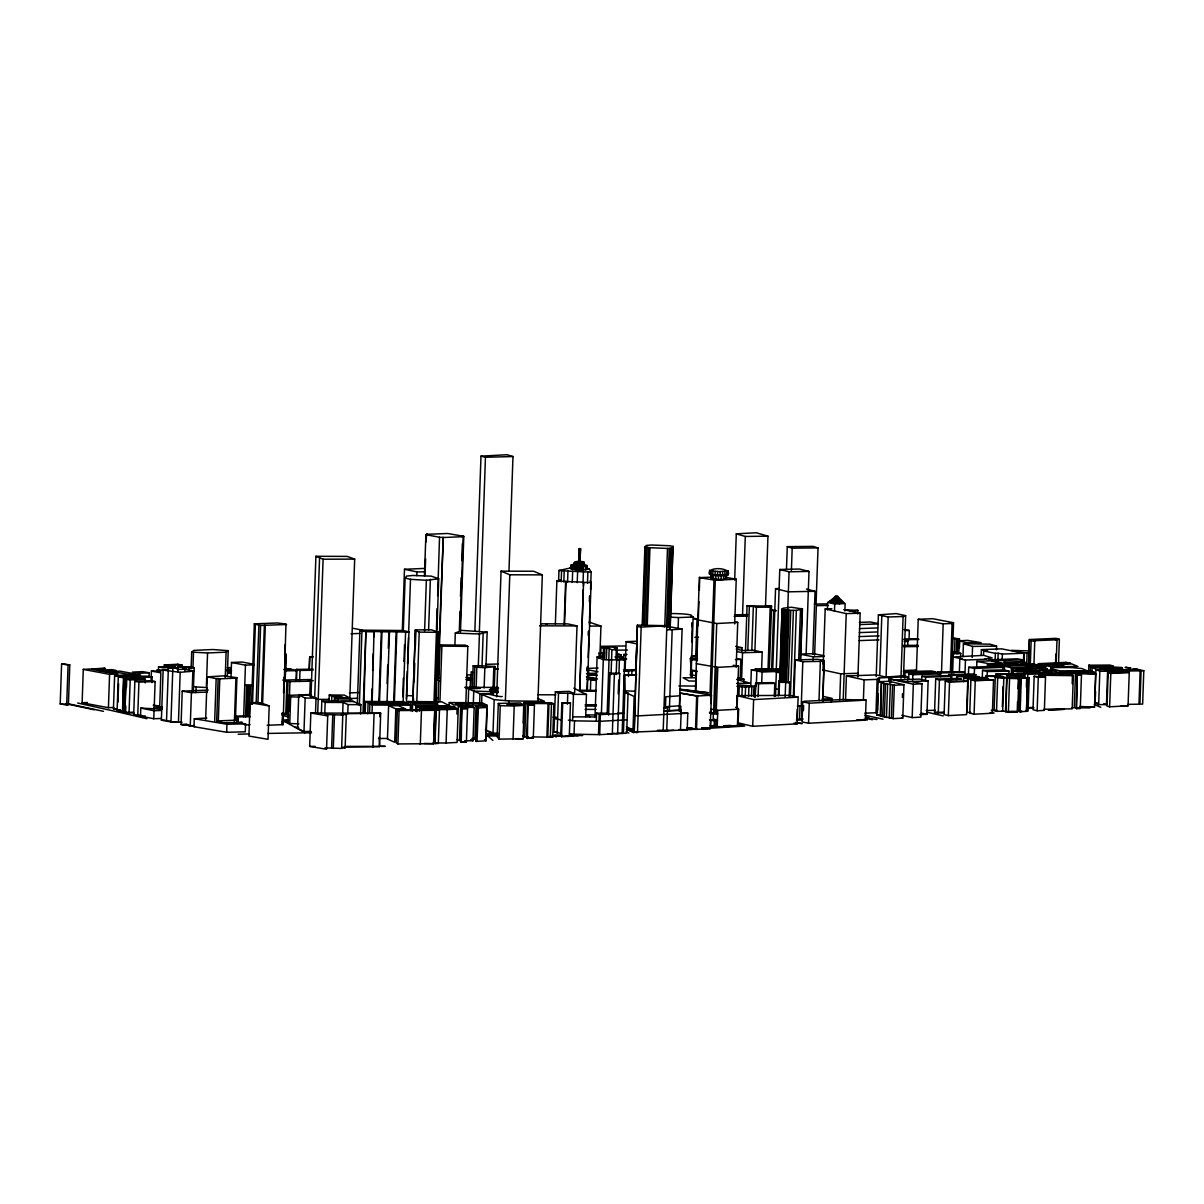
<?xml version="1.0" encoding="UTF-8"?>
<svg xmlns="http://www.w3.org/2000/svg" width="1204" height="1204" viewBox="0 0 1204 1204"><rect width="100%" height="100%" fill="white"/><g stroke="black" fill="none" stroke-linecap="round" stroke-linejoin="round"><path stroke-width="1.5" d="M60.2 703.964L61.6 663.916L63.436 663.825L69.787 664.939L68.387 704.987L60.2 703.964L66.792 704.701M66.687 705.077L68.086 665.014L61.6 663.916M113.853 707.455L108.42 707.696L82.128 702.775L83.287 669.394L90.27 669.018L116.833 673.999L109.579 674.33L83.287 669.394M108.42 707.696L109.579 674.33M117.676 709.668L113.447 708.915L114.621 675.534L136.383 674.451L140.612 675.203L118.85 676.287L114.621 675.534M117.495 676.151L117.616 672.434L110.482 672.765M125.803 705.95L125.607 711.504L117.134 709.984L118.293 676.603L146.783 676.121L152.186 676.994L151.99 682.548M117.947 702.248L118.594 683.706M122.477 711.338L123.636 677.957L118.293 676.603M122.838 711.398L123.636 677.957M123.455 711.444L124.012 678.018M124.027 711.474L124.614 678.063M124.795 711.489L125.953 678.123L152.186 676.994M134.065 713.084L124.915 712.587L126.074 679.207L145.293 679.222L145.157 682.924M126.45 687.409L126.766 678.138M129.024 713.325L130.198 679.944L126.074 679.207M154.142 709.367L155.12 681.554L151.057 680.712L134.863 681.283L133.704 714.664L141.35 715.372M137.753 715.507L138.927 682.126L134.863 681.283M161.14 718.457L153.766 718.743L140.522 716.094L140.793 708.087L162.058 709.186M149.13 676.528L149.266 672.81L142.704 671.621L132.395 672.103L138.972 673.307L149.266 672.81M151.102 680.365L151.418 671.095L161.155 671.004L156.716 670.192L166.287 669.74M153.766 718.743L154.037 710.736L140.793 708.087M158.401 670.628L158.537 666.911L171.72 666.429L176.04 667.317L162.841 667.799L158.537 666.911M182.06 722.234L170.953 721.994L161.381 720.188L163.127 670.131L168.41 669.891M168.379 667.753L177.906 668.37L168.379 667.753L166.513 721.166L169.899 721.015M172.819 668.596L170.953 721.994L176.04 721.768M177.786 672.058L178.087 666.64L191.15 667.182L178.087 666.64M178.448 722.385L180.194 672.329L194.04 671.034L184.257 669.198L177.214 669.499M193.799 725.937L181.067 724.522L182.225 691.156L208.262 690.073M184.784 670.778L184.919 667.091L194.16 667.693L193.317 691.638M189.148 671.591L189.284 667.919L184.919 667.091M191.12 668.536L191.707 651.846L193.934 650.371L212.837 649.528L228.203 650.642L227.3 676.603M190.247 726.087L191.421 692.706L182.225 691.156M192.128 692.18L192.851 671.772M192.971 667.016L193.498 652.192L191.707 651.846M237.037 723.333L237.143 720.127L217.111 720.94L223.252 722.776L242.26 722.355L237.248 722.851L245.571 723.815L245.285 731.821L226.653 732.273L193.994 726.719L194.28 718.713L206.802 718.066M195.906 692.541L196.102 686.972L193.046 686.43M206.396 686.34L207.555 652.959L226.111 652.162L228.203 650.642M205.658 719.51L207.148 676.874L223.658 675.865L236.917 677.717L235.427 720.368M206.712 691.262L206.847 687.544L196.102 686.972M214.673 721.256L216.163 678.604L207.148 676.874M216.66 721.166L218.15 678.514L216.163 678.604M218.3 721.482L219.79 678.83L218.15 678.514M225.208 678.123L226.111 652.162M226.653 732.273L226.939 724.266L194.28 718.713M231.002 677.22L231.514 662.486L242.139 662.034L253.909 664.277M234.344 723.423L235.924 678.168L234.238 677.837L236.917 677.717M238.166 723.288L238.332 718.487L234.87 717.734M243.659 716.711L245.45 665.15L231.514 662.486M245.526 717.102L246.624 685.573L244.758 685.181L251.832 684.88M246.549 715.266L247.572 685.603L252.674 685.768M247.407 715.296L248.445 685.633M248.566 715.387L249.604 685.723M249.424 715.522L250.462 685.859M250.071 702.684L248.912 736.065L268.025 739.316L269.199 705.935C259.176 702.218 261.449 702.474 250.071 702.684L269.199 705.935M251.531 703.587L254.315 623.853L277.311 622.965L285.95 624.048L283.121 724.627L267.153 725.275M252.027 704.31L252.223 698.756M252.494 704.25L255.398 624.078L254.315 623.853M256.166 703.136L258.89 625.252L255.398 624.078M257.912 703.317L260.621 625.448L258.89 625.252M261.659 703.181L264.383 625.312L286.612 624.5M262.607 703.241L265.316 625.358M282.835 713.054L281.751 724.372L283.121 724.627M283.557 692.661L284.069 677.822M284.716 659.28L285.228 644.441M284.144 680.606L284.279 676.934M284.731 664.036L285.047 654.826L286.01 654.043L285.047 681.675M285.167 680.29L286.07 654.509M288.779 714.98L285.754 714.499L286.928 681.118L282.865 680.049L310.737 679.538M286.883 714.484L288.042 681.103L286.928 681.118M310.918 694.482L288.885 695.385L287.952 722.084L289.758 723.484L298.878 723.86M288.915 711.263L289.953 681.599L288.042 681.103M289.758 723.484L290.691 696.785L288.885 695.385M295.988 680.531L296.38 669.409L313.1 669.168M296.56 679.974L296.876 670.703L293.505 669.65L284.144 669.74M315.523 712.918L316.035 698.094L308.766 694.949L298.727 694.919L297.569 728.3L303.995 731.445L311.249 731.46M299.615 681.554L299.992 670.432L296.38 669.409M303.995 731.445L305.169 698.064L298.727 694.919M309.699 657.053L309.247 670.026L309.699 657.053L313.206 656.857L309.789 657.068M309.759 696.047L310.271 681.223L308.39 680.712L313.206 680.636M310.978 696.935L315.899 556.293L347.128 556.398L354.683 559.107L349.762 699.735M325.05 747.865L341.62 748.436L342.779 715.056L324.583 714.484L327.714 715.898L326.54 749.264L309.669 746.405L310.843 713.024L380.69 713.265L379.531 746.646L344.871 747.082M314.665 698.471L319.572 557.843L315.899 556.293M317.705 713.641L323.093 559.213L319.572 557.843M321.378 713.987L321.829 701.014L352.561 701.104L360.899 704.656L360.568 713.927M324.764 713.551L325.155 702.429L321.829 701.014M329.068 700.547L329.264 694.979L344.269 695.084L351.899 699.088L338.76 698.937L334.381 697.567L334.26 701.285M331.642 701.797L331.837 696.243L329.264 694.979M331.612 747.88L332.786 714.499M333.297 748.452L334.471 715.071M335.811 702.173L335.946 698.455M337.812 702.188L337.948 698.486M342.673 713.611L343.065 702.474L325.155 702.429M341.785 747.88L345.127 747.88L346.285 714.499L344.178 713.701L380.69 713.265M347.76 713.882L348.091 704.611L340.762 701.511L353.585 701.541M357.317 704.49L359.906 630.324L362.088 630.174L403.099 630.52L408.954 631.844L406.425 704.159M359.349 705.529L361.937 631.347L359.906 630.324M363.036 712.979L365.896 631.378L361.937 631.347M363.713 713.31L365.896 631.378M365.203 712.587L365.595 701.465L403.536 701.661L405.929 702.82L368.138 702.624L365.595 701.465M367.747 713.746L368.138 702.624M369.568 713.084L369.884 703.813L408.487 703.949L411.016 705.213L410.82 710.766M371.554 701.947L372.006 688.974M372.653 670.432L373.24 653.742M373.827 637.051L374.023 631.483L389.479 631.949L387.011 702.414M372.156 702.248L374.023 631.483M372.036 712.452L372.292 705.032L369.884 703.813M372.894 747.007L374.068 713.626M378.854 702.007L381.322 631.558M379.516 702.338L381.969 631.889M379.531 746.646L379.17 737.104M379.877 716.711L380.012 713.009M387.086 683.571L387.733 665.029M388.305 648.339L388.892 631.648L405.597 632.115L403.129 702.579M388.621 705.664L387.447 739.045L394.686 742.236L395.845 708.87L388.621 705.664L398.389 705.71L405.628 708.915L395.845 708.87M393.693 702.173L396.161 631.709M394.355 702.504L396.823 632.055M397.38 709.502L399.081 710.556L434.764 710.315L397.38 709.502L396.206 742.883L397.922 743.937L433.606 743.696L434.764 710.315L433.606 743.696M397.922 743.937L399.081 710.556M402.317 630.896L404.469 569.281L423.943 568.438M403.295 630.685L405.131 578.055L406.5 576.084L412.731 575.482L431.288 576.144L438.723 578.808L436.826 633.319M402.723 696.71L403.37 678.168M403.957 661.478L404.529 644.787M406.335 699.057L407.298 671.441M407.554 663.931L408.472 637.608M408.668 631.965L410.504 579.335L405.131 578.055M408.021 705.213L408.156 701.511L441.778 701.812L449.799 705.95L415.771 705.649L412.611 704.009L412.355 711.429M410.278 710.149L410.534 702.745L408.156 701.511M416.78 575.632L416.915 571.9L404.469 569.281M415.41 629.888L412.837 702.323L415.41 629.888L431.318 629.827L438.482 632.01L435.968 702.609M413.423 702.128L413.544 698.41M414.131 681.72L414.778 663.178M415.365 646.488L415.952 629.797M415.576 711.203L415.771 705.649M416.765 702.594L419.218 632.13L415.365 630.008M416.84 711.79L417.036 706.236L453.637 706.492L456.06 707.666L419.443 707.41L417.036 706.236M419.323 711.112L419.443 707.41M424.44 576.009L425.885 534.681L427.616 534.365L426.457 534.335L426.201 541.845M425.012 575.647L425.614 558.746M420.286 744.418L421.445 711.052M424.606 631.046L426.366 580.283L438.723 578.808M428.609 630.038L430.37 579.29M436.465 629.451L437.052 608.637M437.639 595.634L439.535 537.255L443.268 537.466L438.346 678.349M433.967 702.76L436.42 632.296L438.482 632.01M435.381 702.669L437.835 632.205M435.728 710.044L434.99 743.62L438.316 743.44L439.475 710.059L435.728 710.044L439.475 710.059M434.99 743.62L436.164 710.24M437.669 678.439L443.268 537.466M438.015 702.383L440.017 644.908L465.436 645.163L467.814 646.397L465.813 703.888M439.942 701.736L441.883 646.112L440.017 644.908M433.184 742.928L446.067 743.018L447.241 709.638L458.257 709.036L420.753 708.223L423.296 709.457L447.241 709.638M449.152 706.266L449.288 702.549L482.187 702.82L486.958 705.213L485.799 738.594M454.856 645.946L455.308 633.093L461.418 630.369L487.168 632.13L485.949 667.001M459.326 630.159L459.988 611.376M460.515 596.356L461.162 577.574M461.764 560.658L462.351 543.756M456.933 714.047L457.114 708.479M459.913 630.595L463.194 536.668L461.839 536.638L462.607 536.247L463.811 536.337L460.47 632.145M464.563 740.731L473.006 740.791L474.18 707.425L471.863 706.251L458.333 706.131L457.099 742.416L446.067 743.018M458.333 706.131L460.65 707.305L459.492 740.686L457.174 739.512M460.62 741.86L461.779 708.479L467.543 708.539L466.384 741.905L460.62 741.86L466.384 741.905M461.267 742.191L461.779 708.479M468.145 703.813L468.657 688.974L480.336 688.357L477.988 687.364M470.177 687.785L470.448 680.365L465.948 679.447M470.613 688.568L471.216 671.742L472.931 672.524M472.389 687.935L473.157 665.842L478.154 665.646L495.025 666.534L494.242 688.643M474.873 630.761L480.983 456.15L507.034 454.736L512.979 456.557L508.976 571.087M473.292 704.084L473.744 691.111L498.05 691.848M474.105 688.583L474.873 666.489M476.137 687.484L476.844 667.227L473.157 665.842M474.888 739.437L476.047 706.056L485.633 706.236L487.153 707.455L485.995 740.836L476.001 741.378L477.01 741.333L478.379 707.937L476.047 706.056M478.274 667.031L479.433 633.981L487.168 632.13M479.358 631.859L485.453 457.249L480.983 456.15M479.643 702.97L479.975 693.7L464.759 687.349L498.305 687.409M481.991 666.881L483.15 633.846M481.6 703.783L481.916 694.512L479.96 693.7L493.55 693.73L490.51 692.451L492.24 692.18L498.125 692.706M484.128 687.966L484.836 667.723L495.025 666.534M493.098 687.559L493.806 667.302M498.576 733.507L493.008 733.01L494.182 699.644L481.916 694.512C489.185 692.631 495.235 696.86 502.188 696.589M496.665 696.8L501.06 571.147L533.598 571.238L542.342 574.88L537.947 700.532M498.305 703.452L497.132 736.833L499.088 739.106L523.108 738.82L524.207 705.378L506.914 704.4L523.153 704.686L520.354 702.94L498.305 703.452L500.247 705.725L499.088 739.106M505.394 700.442L509.789 574.79L501.06 571.147M508.901 704.656L509.036 700.939L494.182 699.644M513.039 739.361L514.213 705.98L524.207 705.378M523.138 723.017L523.86 702.609L551.266 702.715L553.87 703.828L552.711 737.194L532.123 736.893M528.436 736.878L524.733 736.863L525.907 703.482L523.86 702.609M526.705 738.187L527.864 704.807L534.441 704.882L533.282 738.263L526.705 738.187L533.282 738.263M527.412 738.579L527.864 704.807M546.917 736.938L548.076 703.572L525.907 703.482M547.79 737.315L548.964 703.949L548.076 703.572M550.333 737.33L551.492 703.949L553.87 703.828M555.375 623.988L556.88 580.87L561.41 579.831M558.581 581.607L558.972 570.455L571.885 567.701M560.838 733.311L553.96 731.881L555.36 691.833L569.266 691.382L573.525 693.338L572.577 720.639M561.184 581.818L561.576 570.666L558.972 570.455M557.121 733.281L558.521 693.218L555.36 691.833M563.833 581.999L564.224 570.846L561.576 570.666M564.119 624.62L565.624 581.517L583.564 582.179L583.443 585.942M561.847 702.79L560.688 736.171L561.531 736.713L569.296 736.291L570.455 702.925L561.847 702.79L570.455 702.925M564.556 624.409L566.061 581.291M561.531 736.713L562.704 703.347M567.566 582.209L567.957 571.057L564.224 570.846M571.072 568.694L571.208 564.962L573.029 564.525M571.253 568.965L571.208 564.962M567.415 704.22L567.806 693.293M572.156 569.236L572.291 565.519L571.373 565.233M572.276 582.45L572.652 571.298L567.957 571.057M573.721 569.507L573.841 565.775L572.291 565.519M574.428 567.204L573.947 563.066L575.467 562.795M575.076 569.883L575.361 562.163C574.474 561.245 587.657 559.649 583.85 565.865M575.497 567.385L575.632 563.638L574.564 563.457M575.768 569.718L575.903 565.985L573.841 565.775M576.34 566.076L576.475 562.328L575.361 562.163M576.55 570.049L576.746 564.435L573.616 563.878L575.271 563.397M577.228 582.721L577.619 571.554L572.652 571.298M577.649 569.959L577.905 562.464L576.475 562.328M578.251 570.154L578.447 563.171L574.323 562.449L575.678 562.163M578.612 565.504L579.199 548.633L580.569 548.663L579.726 566.949M574.669 692.661L577.002 625.899L567.731 623.883L540.731 623.822M579.094 565.579L579.199 548.633M579.244 570.034L580.569 548.663M623.747 691.126L628.067 693.113L626.667 733.161L599.712 734.636L574.052 734.184L574.519 720.835L568.393 720.158M580.027 570.199L580.223 564.601L584.452 564.164L583.368 563.758M580.569 569.943L580.689 566.211L587.101 565.549L583.067 564.676M580.734 570.049L580.99 562.554L583.97 562.133M581.096 566.964L581.216 563.231L584.196 562.84L580.313 562.178M581.442 565.383L581.577 561.636M581.667 570.184L581.863 564.571M582.044 570.004L582.3 562.509M582.3 566.918L582.435 563.186M582.631 565.534L582.766 561.786M583.007 570.109L583.293 562.418M583.127 569.913L583.263 566.181M583.458 565.699L583.594 561.952M583.022 582.992L583.398 571.84L577.619 571.554M583.744 566.03L583.88 562.283M579.636 691.126L583.564 582.179M579.846 689.034L583.308 589.689M569.733 568.002L572.517 569.311L585.34 569.793L585.325 566.061M586.544 569.567L586.664 565.835M586.965 569.281L587.101 565.549M587.492 583.157L587.883 572.005L583.398 571.84M586.935 670.854L587.07 667.106M588.184 635.23L588.304 631.483M589.358 601.488L589.554 595.86M585.686 716.666L586.453 694.422L579.079 691.021L595.754 691.216M586.995 691.096L587.853 666.489M588.169 657.625L589.102 630.866M589.343 624.169L590.306 596.281M590.547 589.629L591.149 572.126L589.223 568.935L586.754 568.228M587.296 691.352L591.089 582.616L590.08 580.87M588.32 674.24L587.778 670.402M588.545 674.27L588.666 670.568L586.694 670.222M590.396 690.66L590.788 679.538L587.356 679.342M594.987 717.494L597.109 656.917L604.318 656.948M596.311 720.443L596.567 713.159L607.177 713.219M598.93 658.543L599.125 652.989L604.694 652.974M599.848 657.354L600.947 626.05L589.147 622.137M600.811 653.05L601.007 647.451L604.062 648.309M598.508 734.395L599.201 714.363L596.567 713.159M599.712 734.636L600.344 714.604L599.201 714.363M601.428 713.024L603.294 659.777L597.109 656.917M603.309 658.859L603.52 647.436L611.09 647.03L617.216 647.797L616.96 659.235M604.438 659.145L604.829 648.023L603.52 647.436M606.349 659.416L606.741 648.294L604.829 648.023M608.788 659.596L609.164 648.474L606.741 648.294M607.177 713.054L609.043 659.822L624.726 659.912L622.152 733.341M608.592 715.146L610.037 673.849L608.577 673.171L618.961 673.232L619.714 673.578L617.622 733.657L613.408 733.296M611.06 674.511L611.918 649.814L609.164 648.474M619.714 673.578L614.401 673.864L612.309 733.943L607.945 733.928M615.966 659.506L616.358 648.369L617.351 648.113M616.162 674.541L617.216 647.797M618.239 693.88L618.721 680.079M618.976 672.735L619.428 659.882M620.843 658.543L620.978 654.841L617.547 653.576M623.672 660.003L623.853 654.434L626.983 654.434M624.349 691.924L624.184 675.158L636.675 674.692L624.936 675.293L625.057 691.638M625.132 669.83L626.125 641.672L636.856 641.205M628.067 693.113L624.801 693.293L623.416 733.341L616.869 733.311M628.428 676.513L628.608 670.944L636.058 670.553L635.938 674.27M631.799 674.481L631.934 670.763M658.558 730.813L663.178 731.174L666.865 625.704L637.383 625.132L634.207 732.077L687.198 729.865L687.785 713.174L680.907 713.144M635.878 670.161L636.796 643.869L626.125 641.672M634.207 732.077L637.383 625.132M637.488 732.574L641.175 627.103L637.894 626.607M642.183 625.147L644.923 546.706L646.443 545.412L651.53 545.006L669.544 545.743L673.051 546.39L670.192 628.563M642.951 625.403L645.69 546.962L644.923 546.706M644.471 625.734L647.21 547.293L645.69 546.962M646.051 625.99L648.79 547.549L647.21 547.293M647.21 626.14L649.949 547.7L648.79 547.549M664.743 626.893L667.483 548.452L672.268 548.151L673.051 546.39M666.504 626.878L669.243 548.437M667.859 626.802L670.598 548.362M665.421 707.907L665.812 696.77L680.049 695.777M668.641 626.712L671.38 548.271M669.454 628.458L672.268 548.151M670.101 627.043L672.901 546.736M666.023 707.35L667.543 707.621L666.73 730.978L658.723 730.617M669.334 711.323L672.178 629.737L682.111 629.03L679.237 711.203M678.078 628.789L678.469 617.577L693.143 616.99L691.066 676.798M679.462 711.218L680.049 694.527M680.696 711.76L680.892 706.206M680.501 730.226L681.208 710.209L665.902 710.691M690.479 662.11L690.614 658.377M691.728 626.607L691.864 622.859M690.494 675.534L691.051 657.158M691.668 641.882L692.315 623.19M692.24 676.814L692.466 670.733L697.086 671.591M695.731 656.075L697.026 618.991L693.609 618.103M695.385 691.563L699.358 577.604L710.616 577.228M695.792 691.186L696.514 670.417M696.845 661.192L697.688 636.781M698.079 625.734L698.922 601.488M699.313 590.291L699.78 577.228M705.017 727.698L710.315 728.601L695.521 729.413L696.68 696.032L679.733 693.098M709.442 574.233C706.266 566.121 731.821 567.31 728.209 574.82C725.199 576.114 708.554 575.918 710.586 573.721M709.668 573.947L709.758 571.283M709.908 574.519L709.577 570.214M725.877 574.323L725.741 578.326C725.56 580.418 714.604 579.365 710.947 578.356L711.203 570.801L710.059 570.515M711.79 578.673L711.925 574.654L711.082 574.353L712.166 573.811L712.015 577.815L710.947 578.356M712.798 575.076L712.934 571.072L711.203 570.801M713.445 578.958L713.596 574.955L726.614 574.94M709.954 695.897L714.002 580.087L699.358 577.604M714.995 575.301L715.131 571.298L712.934 571.072M710.646 712.843L710.781 709.005L717.78 710.33L738.624 709.186L738.052 725.877L717.208 727.02L713.129 726.328L716.636 726.132M710.977 703.542L715.281 580.298L714.002 580.087M679.748 689.772L711.474 695.22L710.119 728.616L704.611 727.667M715.748 579.199L715.883 575.196M717.464 575.467L717.614 571.464L715.131 571.298M713.355 719.646L717.433 720.338L713.114 720.564L713.34 713.897L709.698 713.28M713.581 713.34L716.726 623.521L698.275 619.955M718.397 579.35L718.532 575.346M714.423 719.074L714.168 726.494L710.661 726.674L710.902 720.007L714.393 719.826M714.619 713.52L716.229 667.091M720.037 575.557L720.188 571.554L728.345 570.801M715.989 719.345L715.733 726.764L719.179 726.569M716.184 713.791L717.795 667.347L696.363 663.705M721.091 579.41L721.226 575.392M717.208 727.02L717.78 710.33M722.535 575.572L722.671 571.569M723.544 579.35L723.679 575.346M724.748 575.497L724.883 571.494M725.41 579.184L725.56 575.181M726.479 578.943L726.749 571.328M727.803 575.106L727.953 570.5M734.666 580.193L736.291 533.839L756.232 532.755L767.956 536.156L765.503 606.62M734.681 623.943L736.246 579.169L726.117 577.438M736.171 667.272L737.736 622.408L734.756 621.896M736.682 708.118L737.119 695.656L789.869 695.37L798.117 697.161L797.183 723.86L752.696 726.298L737.826 722.761M733.236 665.285L738.549 666.203L737.059 708.9L738.624 709.186M737.465 725.034L738.052 708.343L735.644 707.245M738.895 695.927L739.226 686.656L736.878 686.31M740.159 679.824L740.866 659.431L736.622 658.513M742.507 616.177L745.291 536.457L736.291 533.839M741.845 651.379L741.98 647.677L735.689 646.322M741.619 678.74L742.537 652.779L737.044 651.545M741.905 696.198L742.236 686.927L739.226 686.656M743.741 682.713L743.876 679.161L737.736 677.882M745.457 651.665L747.052 605.778L771.583 606.169L769.356 668.867M745.261 696.363L745.577 687.093L755.615 686.19L737.631 684.956M747.789 650.491L749.324 606.425L747.052 605.778M748.572 696.409L748.903 687.138M751.808 650.431L753.343 606.38L749.324 606.425M750.754 686.536L751.341 669.845L780.327 668.762M751.537 696.333L751.868 687.063M754.893 651.319L756.428 607.267L753.343 606.38M752.696 726.298L753.629 699.584L737.119 695.656M753.779 696.123L754.11 686.852M754.321 696.92L754.712 685.798M755.149 695.912L755.6 682.924L771.839 682.623L774.774 683.39L774.322 696.363M755.239 697.312L755.615 686.19M756.323 685.798L756.849 670.959L779.229 670.161M758.099 696.68L758.55 683.691L755.6 682.924M761.56 670.673L762.207 652.132L753.177 650.205L742.913 650.536L736.201 649.106M761.711 683.15L762.087 672.028L751.341 669.845M768.017 669.499L770.199 607.087L767.249 606.229L771.583 606.169M771.629 669.514L773.675 610.774L771.403 610.127L775.09 610.067M772.697 670.222L775.557 588.636L779.214 588.56M776.234 670.869L779.771 569.492L799.426 569.04L809.013 571.418L806.108 654.494M775.511 696.228L776.354 672.133L780.794 671.967L778.205 671.441M778.296 695.897L778.822 681.058L783.082 680.922L789.704 682.367L789.192 697.191M779.093 694.181L782.073 608.878L783.292 608.201L791.178 607.237L802.436 608.953L800.615 660.876M780.117 681.494L782.073 608.878M781.005 681.795L781.712 661.402M781.847 657.7L783.533 609.48L782.645 609.179M781.125 682.292L783.729 609.916L784.782 609.751L783.533 609.48M781.381 682.367L783.729 609.916M781.562 682.186L782.013 669.198M782.404 658.076L783.172 635.832M783.623 622.844L784.09 609.871M781.832 682.427L783.894 610.052M783.097 657.956L783.217 654.254M782.254 682.457L784.361 610.112M786.483 569.161L787.265 546.631L813.121 546.39L818.028 547.91L816.056 604.227M782.811 682.457L785.339 610.142L796.356 610.398L802.436 608.953M783.247 682.457L785.776 610.127M783.563 682.412L786.092 610.097M784.24 682.337L786.754 610.022M784.556 682.292L787.085 609.976M785.098 682.307L787.612 609.992M787.747 609.344L789.056 571.795L779.771 569.492M785.143 697.327L785.655 682.502L778.822 681.058M785.791 682.382L788.319 610.067M786.528 682.517L789.056 610.202M791.404 570.696L792.187 548.166L787.265 546.631M788.259 682.954L790.772 610.639M790.411 695.867L793.391 610.578M793.376 695.701L796.356 610.398M793.963 697.297L795.272 659.912L817.501 659.31L823.039 660.153L824.228 660.62L822.799 701.736M798.703 660.018L800.464 609.946M797.229 709.367L796.882 719.375L803.158 719.014M800.058 651.123L800.389 641.852M801.292 615.891L801.548 608.471M800.329 659.611L802.075 609.54M799.561 719.435L800.028 706.086L803.625 705.664L803.444 710.676M801.307 704.686L802.812 661.688L795.272 659.912M801.593 719.315L802.06 705.965M802.782 701.857L802.075 721.888L808.546 723.243L865.39 720.142L866.097 700.111L843.673 699.539L804.257 701.24L802.782 701.857L809.254 703.211L866.097 700.111M808.546 723.243L809.254 703.211M812.851 654.359L815.048 591.314L806.424 589.027M813.182 660.469L813.317 656.827L799.953 654.118L813.422 653.667L823.927 655.713M814.626 655.202L816.357 605.642L828.412 605.477M818.991 700.653L820.36 661.402L824.228 660.62M822.919 663.886L823.039 660.153M823.039 670.613L825.191 608.938L831.844 608.712M822.633 702.233L824.063 661.116M827.404 609.856L827.675 602.436L834.733 603.957L845.148 603.61L844.877 611.03M832.611 602.452L832.747 598.734L835.666 598.644M831.257 702.037L832.145 698.395L823.145 696.379M834.462 611.361L834.733 603.957M839.534 604.197L839.73 598.584L833.409 598.117M839.76 699.765L840.663 673.819L822.693 669.906M843.221 699.659L846.231 613.619L825.191 608.938M845.554 700.051L846.397 675.941L876.286 674.932L886.069 677.084L903.557 675.73L907.696 676.783L907.56 680.486M857.775 614.01L857.91 610.338L844.44 609.796M857.925 676.979L860.153 613.182L843.914 609.675M863.403 700.261L864.111 679.869L846.397 675.941M876.226 676.528L878.393 614.853L896.273 613.604L905.649 615.65L903.497 677.325M864.818 713.174L875.985 712.768L877.144 679.387L878.845 678.785L878.724 682.487M876.948 715.101L878.107 681.735L889.184 681.298L903.948 684.73L902.774 718.111L893.187 718.622L876.948 715.101L880.636 714.965M877.746 710.3L878.333 693.609M879.326 681.599L879.462 677.882L907.696 676.783M879.733 675.414L881.81 615.605L878.393 614.853M880.244 715.808L881.418 682.442L878.107 681.735M880.907 716.199L881.418 682.442M882.637 716.711L883.811 683.345L882.08 682.818M884.323 717.132L885.482 683.752L883.811 683.345M886.084 676.829L888.176 617.005L881.81 615.605M886.46 717.509L887.619 684.128L885.482 683.752M888.853 681.344L888.988 677.626M889.56 682.909L889.756 677.34M889.214 717.9L890.373 684.519L887.619 684.128M890.794 682.924L890.93 679.222L905.694 681.69L928.118 680.967L926.96 714.333L919.781 714.574M891.381 718.246L892.555 684.865L890.373 684.519M893.187 718.622L894.361 685.257L892.555 684.865M900.953 678.168L903.105 616.493L905.649 615.65M902.368 697.417L902.503 693.715M904.881 678.153L905.062 672.6L935.598 671.832L931.339 670.959L903.361 671.606M907.741 645.193L907.876 641.491L905.032 640.678M904.008 629.557L909.336 630.46L909.02 639.73L905.333 639.866M908.719 679.387L908.915 673.819L935.719 673.036L939.647 673.909L912.858 674.707L908.915 673.819M912.662 680.26L912.858 674.707M911.985 681.509L922.023 683.737L920.849 717.117L912.18 717.599L913.339 684.218L890.93 679.222M916.425 671.2L918.231 619.292L932.649 618.69L953.538 622.739L951.792 672.81M921.707 680.019L921.843 676.317L947.021 675.61L950.784 676.467L950.663 680.185M925.485 680.877L925.605 677.175L921.843 676.317M943.846 713.129L934.545 712.437L935.719 679.056L958.053 678.439L961.77 679.297L939.436 679.914L935.719 679.056M938.262 713.295L939.436 679.914M940.595 676.648L940.73 672.931L937.103 672.073L950.814 671.727L954.441 672.584L940.73 672.931M941.513 672.043L943.183 623.838L918.231 619.292M945.275 681.193L944.102 714.574L948.346 715.612L966.571 714.619L967.745 681.253L945.275 681.193L949.52 682.247L967.745 681.253M948.346 715.612L949.52 682.247M950.407 671.666L952.093 623.461L949.309 622.919L953.538 622.739M951.687 679.101L951.822 675.399L948.496 674.556L972.937 674.044L976.263 674.887L951.822 675.399M952.635 672.223L953.282 653.682L960.732 653.381L960.611 657.098M954.471 653.637L954.983 638.797L953.026 638.225M956.277 653.606L956.789 638.782L954.983 638.797M957.165 653.862L957.677 639.023L956.789 638.782M956.548 680.155L956.668 676.437L979.033 676.678L956.668 676.437M958.76 653.787L959.212 640.814L967.61 640.377L981.17 642.68L965.834 642.575L959.212 640.814M959.167 648.264L959.498 638.993L952.289 637.774M959.422 648.068L959.678 640.648M959.362 672.073L959.814 658.919L962.177 658.829L953.162 657.023L983.698 655.352L992.186 657.926L984.902 658.934L986.377 659.235L965.457 660.048L959.814 658.919M962.959 656.707L963.411 643.734L990.019 644.185L996.596 646.112L996.46 649.814M963.621 681.675L963.757 677.957L984.089 677.506L988.529 678.62L968.197 679.071L963.757 677.957M964.931 675.068L965.457 660.048M968.197 679.071L967.023 712.437L970.725 712.362M968.437 674.707L968.693 667.287L996.22 666.203L1002.029 667.362L974.503 668.446L968.693 667.287M970.906 679.793L969.747 713.159L974.081 714.213L992.367 713.219L993.541 679.839L970.906 679.793L975.255 680.832L993.541 679.839M972.185 657.534L972.576 646.413L963.411 643.734M974.322 673.999L974.503 668.446M974.081 714.213L975.255 680.832M976.67 666.956L976.865 661.387L990.696 660.83L1002.315 663.088L988.484 663.66L976.865 661.387M981.185 655.202L981.38 649.633L1001.698 648.851L1023.746 653.23L1023.415 662.501M982.268 677.747L982.539 670.327L1004.256 669.906L1008.982 671.125L1008.847 674.827M983.548 654.72L983.683 651.018L987.551 650.867L981.38 649.633M987.069 677.115L987.265 671.546L982.539 670.327M995.121 660.755L995.377 653.336L983.683 651.018M995.272 677.295L994.113 710.676L996.521 711.323L1002.676 711.233L1003.835 677.852L995.272 677.295L1003.835 677.852M997.92 660.65L998.176 653.23L995.377 653.336M996.521 711.323L997.68 677.957M1002.164 659.626L1002.36 654.058L998.176 653.23M1002.781 670.417L1002.917 666.7L993.435 664.668L987.099 664.879L993.691 666.294M1002.345 706.974L1003.052 686.581M1004.377 669.951L1004.512 666.233L1024.183 665.661L1031.06 667.182L1011.435 667.768L1004.512 666.233M1016.056 711.368L1005.506 711.564L1006.679 678.183L1003.384 677.31L1017.229 677.987L1006.679 678.183M1006.98 678.273L1005.807 711.639L1008.395 712.347L1017.651 711.835L1018.81 678.469L1006.98 678.273L1018.81 678.469M1008.395 712.347L1009.554 678.966M1011.179 675.188L1011.435 667.768M1012.684 673.984L1012.88 668.416L1029.375 668.054L1033.198 669.003L1016.688 669.364L1012.88 668.416M1013.301 674.541L1013.422 670.824L1035.922 670.342L1039.955 671.35L1017.455 671.832L1013.422 670.824M1017.546 701.646L1017.229 710.917L1022.106 711.444L1019.367 711.519L1020.54 678.138L1023.28 678.078L1018.388 677.551L1017.997 688.673M1018.765 711.293L1019.923 677.912M1027.825 674.24L1056.239 673.638L1051.769 672.509L1023.355 673.111L1027.825 674.24L1026.485 711.353L1020.149 711.699L1021.308 678.319L1020.54 678.138M1022.151 663.494L1022.271 659.792L1017.26 658.784L988.318 659.882L993.345 660.891L1022.271 659.792M1024.077 662.125L1024.408 652.854L1011.315 650.326L1030.022 650.988M1024.92 677.972L1025.055 674.255L1022.091 673.503L995.648 674.059L1025.055 674.255M1026.651 665.917L1027.102 652.944L1030.383 652.794M1026.38 687.032L1026.711 677.762L1029.224 677.702L1028.05 711.082L1025.537 711.143L1026.44 711.353L1027.614 677.987L1026.711 677.762M1028.457 665.3L1029.36 639.52L1056.074 638.331L1059.369 639.324L1058.542 663.269M1029.134 664.834L1029.36 639.52M1030.368 663.208L1031.136 641.1L1029.977 640.889M1033.92 664.879L1034.748 640.949L1033.649 640.739L1057.007 639.775L1056.179 663.72M1034.176 676.317L1033.002 709.698L1037.141 710.781L1044.365 710.375L1045.524 677.009L1034.176 676.317L1038.299 677.4L1045.524 677.009M1037.141 710.781L1038.299 677.4M1050.701 670.508L1050.836 666.79L1043.763 665.075L1063.794 665.33L1061.431 664.397L1071.876 663.976L1077.926 666.429L1050.836 666.79M1055.562 663.133L1055.893 653.938M1072.192 683.676L1072.583 672.539L1095.67 673.894L1094.511 707.275L1079.822 707.215M1073.351 675.459L1039.007 675.233L1073.351 675.459L1072.177 708.84L1043.988 709.246M1074.329 707.199L1075.488 673.819L1072.583 672.539M1076.12 708.434L1077.294 675.053L1081.463 675.038L1080.289 708.419L1076.12 708.434L1080.289 708.419M1076.632 708.614L1077.294 675.053M1088.551 672.63L1088.807 665.21L1110.028 665.059L1113.444 666.188L1092.224 666.339L1088.807 665.21M1090.237 672.419L1090.433 666.865L1121.872 667.618L1090.433 666.865M1091.877 673.156L1092.073 667.603L1096.332 669.258L1123.091 669.258L1102.172 668.581L1099.628 667.603M1094.767 702.925L1095.941 669.544L1103.722 669.574L1107.62 671.26L1106.461 704.641L1098.665 704.611L1094.767 702.925L1097.882 702.925M1095.369 697.071L1095.565 691.517M1098.665 704.611L1099.839 671.23L1095.941 669.544M1108.177 672.6L1107.018 705.98L1109.621 706.823L1128.073 705.815L1129.247 672.434L1108.177 672.6L1110.795 673.442L1129.247 672.434M1109.621 706.823L1110.795 673.442M1140.143 670.794L1110.615 671.335L1105.829 670.056L1135.327 669.529L1140.143 670.794L1138.969 704.174L1127.907 704.37M1136.832 669.409L1141.091 670.733L1139.932 704.114L1142.641 704.084L1143.8 670.703L1133.009 668.852L1138.186 669.379M573.586 564.209C574.609 566.572 592.022 564.751 579.937 564.029M875.985 712.768L877.686 712.166M879.462 677.882L877.55 678.544L878.845 678.785M193.994 726.719L194.837 726.448M585.34 569.793L589.223 568.935M831.377 698.711L822.016 699.072M616.358 648.369L614.401 648.535L617.035 649.844L611.918 649.814M665.466 706.793L679.432 705.8M234.72 718.713L238.332 718.487M668.115 730.241L657.414 730.361M678.905 729.624L691.156 729.654M665.21 730.708L673.623 730.226M680.335 729.835L687.198 729.865M641.175 627.103L666.865 625.704M717.795 667.347L738.549 666.203M82.128 702.775L87.35 702.489M462.426 708.81L467.543 708.539M487.153 707.455L477.175 708.012L475.911 741.303L477.175 708.012L478.169 707.952M528.571 705.198L534.441 704.882M696.68 696.032L711.474 695.22M894.361 685.257L903.948 684.73M913.339 684.218L922.023 683.737M1021.308 678.319L1027.659 677.972M1077.806 675.248L1081.463 675.038M753.629 699.584L798.117 697.161M663.991 707.817L667.543 707.621M663.871 711.143L681.208 710.209M687.785 713.174L638.075 715.883L634.794 715.387L634.282 713.912M627.133 719.811L600.179 721.286L574.519 720.835M724.372 726.283L742.522 725.305M715.281 580.298L736.246 579.169M716.726 623.521L737.736 622.408M710.194 725.831L715.432 725.545M723.634 725.771L730.647 725.395M624.334 671.155L628.608 670.944M679.989 689.17L708.524 692.767L679.733 689.486M713.34 713.897L717.659 713.671L709.397 712.256M68.086 665.014L69.787 664.939M624.695 670.116L634.568 669.605M113.447 708.915L117.074 708.735M480.411 705.153L482.398 704.822L477.913 703.407L455.413 703.407L462.02 705.002M130.198 679.944L145.293 679.222M117.134 709.984L120.355 709.833M77.688 703.016L118.955 712.181L126.45 711.82M124.915 712.587L133.298 712.181M153.676 707.937L162.359 707.531M186.229 668.656L182.662 668.822L186.199 669.484M227.737 671.982L231.484 671.817M227.646 673.277L231.394 673.111M1031.136 641.1L1034.748 640.949M494.588 669.123L497.989 668.972M282.955 720.127L288.493 719.872M282.248 721.557L287.696 721.301M662.471 626.637L667.618 626.411L682.111 629.03M189.284 667.919L194.16 667.693M245.45 665.15L254.315 664.774M105.967 671.937L113.161 671.636L127.79 674.27L135.224 673.909L119.843 671.14L112.393 671.501L113.161 671.636M161.381 720.188L164.903 720.037M288.493 720.489L283.256 720.729L304.943 732.815L311.52 732.875M442.59 537.556L463.194 536.668M943.183 623.838L952.093 623.461M219.79 678.83L235.924 678.168M436.074 678.334L439.415 678.198M466.685 678.68L472.284 678.454M586.498 673.698L595.86 673.307M466.625 678.981L472.194 678.755M596.146 673.608L587.702 673.593M466.866 679.763L470.629 679.613M191.421 692.706L207.374 692.059M903.557 670.553L916.47 670.026M181.067 724.522L186.635 724.296M182.526 724.778L188.125 724.537M188.742 725.831L194.28 725.606M426.457 534.335L447.662 533.492L463.811 536.337M859.37 622.423L870.402 621.986L877.686 623.491M587.823 675.564L597.109 675.173M349.461 692.902L358.642 692.526M350.168 698.516L357.558 698.215M182.572 724.778L186.304 724.627M284.385 721.346L288.102 721.196M351.026 633.771L359.891 633.439M587.266 668.416L598.087 668.009M1002.36 654.058L1023.746 653.23M154.037 710.736L161.411 710.45M140.522 716.094L145.202 715.913M859.611 624.59L877.701 623.928M859.475 628.593L877.565 627.946M859.34 632.597L877.43 631.949M859.189 636.6L879.086 635.878M859.054 640.603L878.95 639.896M762.087 672.028L780.568 671.35M864.111 679.869L877.144 679.387M235.322 716.169L249.499 715.643M236.556 716.847L234.9 716.907L250.312 716.711M244.803 724.913L250.041 724.718M856.812 719.751L865.39 720.142M260.621 625.448L264.383 625.312M888.176 617.005L903.105 616.493M138.927 682.126L155.12 681.554M736.758 679.402L743.876 679.161M736.562 647.857L741.98 647.677M735.433 659.611L740.866 659.431M623.822 671.2L627.404 671.079M785.655 682.502L789.704 682.367M840.407 599.306L832.747 598.734M834.297 599.863L831.076 599.968L842.047 600.751M833.228 601.654L828.487 601.804L834.839 603.189L844.335 602.888M842.74 601.443L830.203 600.585M843.477 602.166L835.079 602.436L829.405 601.202M846.231 613.619L860.153 613.182M742.537 652.779L762.207 652.132M999.094 666.835L1002.917 666.7M840.663 673.819L858.046 673.262M897.146 679.793L919.495 679.086L928.118 680.967M865.586 717.84L877.009 719.51M796.356 720.097L801.999 719.917M813.317 656.827L823.912 656.511M925.605 677.175L950.784 676.467M926.237 710.495L935.237 710.255M238.242 734.244L249.138 733.928M934.545 712.437L943.861 712.181M267.649 733.417L304.943 732.815M485.453 457.249L512.979 456.557M485.558 664.337L498.396 664.006M226.939 724.266L245.571 723.815M1018.388 677.551L1029.224 677.702M991.298 710.285L996.686 710.149M227.315 667.678L230.927 667.603M227.345 669.409L231.002 669.319M226.081 670.568L231.544 670.447M1028.442 707.576L1033.769 707.47M693.474 619.067L697.026 618.991M987.265 671.546L1008.982 671.125M789.056 571.795L809.013 571.418M815.048 591.314L788.349 591.826L775.557 588.636M904.159 639.008L918.592 638.737M903.888 639.76L918.818 639.474M625.448 645.946L600.736 646.337M772.757 668.747L754.878 669.078L758.445 669.936M289.953 681.599L310.271 681.223M758.55 683.691L774.774 683.39M285.423 713.355L281.706 713.43L285.754 714.499M802.812 661.688L820.36 661.402M1011.044 711.549L1017.651 711.835M957.677 639.023L959.498 638.993M299.992 670.432L313.01 670.237M1028.201 708.238L1033.679 708.163M745.291 536.457L767.956 536.156M814.371 604.062L827.268 603.881M756.428 607.267L770.199 607.087M773.675 610.774L776.354 610.744M857.91 610.338L849.633 611.346M734.681 614.777L747.789 614.597M734.124 616.297L747.232 616.117M666.805 629.797L672.178 629.737M905.649 630.52L909.336 630.46M904.144 641.536L907.876 641.491M903.166 645.464L918.11 645.269M903.497 646.698L918.426 646.503M736.637 683.42L750.408 683.225L737.284 679.718M972.576 646.413L996.596 646.112M690.148 658.708L697.266 658.618M690.434 659.897L697.552 659.822M284.626 668.325L291.308 669.198L284.144 669.273M792.187 548.166L818.028 547.91M694.828 637.337L698.531 637.292M691.397 655.759L697.011 655.698M691.292 656.917L696.905 656.857M1141.091 670.733L1143.8 670.703M616.478 650.13L627.404 650.04M285.649 670.809L296.876 670.703M1121.059 705.875L1128.073 705.815M416.915 571.9L425.388 571.825M546.134 624.169L547.414 624.154M671.23 613.604C673.021 613.453 696.845 613.859 690.825 616.538L693.143 616.99M590.111 626.095L600.947 626.05M323.093 559.213L354.683 559.107M329.339 699.358L318.202 699.389L314.68 698.019M346.285 714.499L341.274 714.514L342.779 715.056M617.261 654.841L620.978 654.841M603.595 656.195L600.766 656.195L603.354 657.218M617.441 656.315L622.709 657.218L617.426 657.218M619.097 658.197L626.637 659.024L619.443 659.024M635.14 691.262L625.267 690.81M309.669 746.405L315.282 746.405M345.187 746.39L378.839 746.39M539.678 625.824L577.002 625.899M695.656 677.792L683.104 677.762L688.929 680.997L696.123 681.088M498.667 688.131L490.555 688.116L493.234 689.245L489.396 689.787L498.14 690.946M305.169 698.064L316.035 698.094M581.216 563.231L578.447 563.171M509.789 574.79L542.342 574.88M1099.839 671.23L1107.62 671.26M537.992 694.768L555.902 694.813M548.964 703.949L551.492 703.949M348.091 704.611L360.899 704.656M585.204 706.056L596.221 706.086M585.099 709.382L596.1 709.427M486.22 733.823L493.204 733.853L498.305 736.05L486.281 735.87M1075.488 673.819L1095.67 673.894M623.567 693.278L624.801 693.293M1079.582 706.432L1094.511 707.275M585.204 704.731L596.432 704.791M372.292 705.032L411.016 705.213M617.562 713.28L624.108 713.31L600.344 714.604M595.212 714.965L585.927 714.905L589.915 716.711M378.507 738.443L387.718 738.488M615.003 657.023L618.54 657.038L624.726 659.912M603.294 659.777L609.043 659.822M610.037 673.849L614.401 673.864M572.908 716.832L595.002 716.982M553.087 717.238L556.338 717.268M633.755 729.368L626.336 729.308L633.921 732.769M553.96 731.881L557.693 731.912M408.954 631.844L405.597 632.115M366.573 631.724L374.61 631.799M558.521 693.218L573.525 693.338M572.336 694.302L586.453 694.422M331.837 696.243L340.506 696.303L343.336 697.673M1071.921 707.756L1090.011 707.892M410.534 702.745L435.472 702.955L437.94 704.235L412.611 704.009M486.958 705.213L454.074 704.942L449.288 702.549M460.65 707.305L474.18 707.425M561.305 719.947L554.427 718.532M471.893 738.473L475.565 738.503M580.99 562.554L577.905 562.464M419.218 632.13L436.42 632.296M678.86 685.919L695.731 686.069M509.036 700.939L544.449 701.285L537.601 698.365M627.886 730.015L634.252 730.076M294.95 727.246L298.652 727.291M497.974 735.268L486.973 735.162L492.857 740.46M441.883 646.112L467.814 646.397M334.381 697.567L349.521 697.748M552.245 735.509L561.455 735.614M568.83 735.704L578.055 735.825M561.184 735.93L554.246 735.84L556.308 736.998M568.137 736.005L573.345 736.08M554.773 736.141L568.995 736.306M596.025 690.419L577.739 690.178L573.856 688.131M554.653 735.177L562.117 735.283M569.597 735.388L582.676 735.569M565.85 736.246L569.296 736.291M515.598 738.654L523.108 738.82M246.624 685.573L247.572 685.603M500.247 705.725L514.213 705.98M424.184 743.455L433.5 743.651M125.186 678.108L125.953 678.123M797.349 706.026L800.028 706.086M498.02 689.666L493.098 689.877L496.439 690.524M580.223 564.601L576.746 564.435M583.443 582.405L591.089 582.616M580.689 566.211L575.903 565.985M587.883 572.005L591.149 572.126M717.614 571.464L720.188 571.554M1024.408 652.854L1027.102 652.944M455.308 633.093L479.433 633.981M465.888 677.355L471.231 677.551M290.691 696.785L299.811 697.146M649.949 547.7L667.483 548.452M1059.369 639.324L1055.321 639.565L1057.007 639.775M466.716 674.797L472.149 675.053M742.236 686.927L745.577 687.093M180.194 672.329L163.127 670.131M193.498 652.192L207.555 652.959M669.394 617.065L678.469 617.577M494.784 668.611L498.065 668.807M410.504 579.335L426.366 580.283M406.455 695.491L413.499 695.912M476.844 667.227L484.836 667.723M587.055 679.116L595.784 680.064M556.88 580.87L565.624 581.517M575.632 563.638L583.759 563.276M569.462 733.688L574.052 734.184M690.223 674.797L695.611 675.549M703.467 728.977L702.037 728.736L744.704 726.087L739.452 724.341M709.457 719.947L713.114 720.564M701.766 727.968L706.733 728.796M588.846 677.416L595.995 678.62M681.344 693.218L697.673 695.972L696.514 729.353L687.439 727.818M736.472 725.621L738.052 725.877M702.037 727.833L707.5 728.751M688.914 727.698L692.24 728.269M310.843 713.024L327.714 715.898M587.793 673.969L596.883 675.519M586.483 677.069L597.485 678.966M687.77 728.601L693.218 729.534M586.483 676.979L587.627 677.175M688.011 727.728L697.221 729.323M687.048 727.938L695.521 729.413M590.788 679.538L596.04 680.471M636.525 732.634L628.804 730.03M151.418 671.095L160.869 672.81L159.711 706.191L153.405 705.047M153.435 705.499L162.329 707.124M691.502 669.981L696.484 670.929M587.236 669.68L598.027 671.757M425.885 534.681L439.535 537.255M952.304 651.725L960.732 653.381M353.269 628.353L362.494 630.174M65.513 703.678L94.243 709.758M67.424 703.572L103.484 711.338M235.442 719.781L237.143 720.127M776.354 672.133L781.215 673.111M775.767 688.808L779.018 689.471M797.198 722.52L802.3 723.589M624.093 669.499L627.54 670.222M834.658 596.868L838.466 597.139L836.93 596.793M793.887 723.152L797.183 723.86M838.631 599.442L841.265 600.013L831.753 599.336M921.767 713.204L926.96 714.333M836.961 597.395L839.128 597.876L834.116 597.485M864.893 715.206L883.029 719.179M865.646 718.276L872.373 719.766M901.826 715.281L912.18 717.599M865.45 716.982L868.852 717.734M863.885 719.27L867.362 720.037M927.11 712.226L943.244 715.898M118.955 712.181L146.918 718.713M795.829 722.385L801.232 723.649M990.139 712.678L992.367 713.219M1019.367 711.519L1020.149 711.699M901.661 717.81L902.774 718.111M1002.21 710.691L1005.506 711.564M991.088 712.301L994.083 713.129M435.336 697.643L438.467 698.651M281.721 714.92L288.614 717.238M599.125 652.989L604.257 654.871M343.005 747.082L345.127 747.88M623.853 654.434L625.734 655.142M493.204 733.853L486.16 730.888M436.54 679.598L439.55 680.847M485.347 729.82L493.008 733.01M1094.331 704.596L1100.787 707.305M550.108 736.08L552.711 737.194M522.687 735.99L524.733 736.863M1103.857 703.512L1106.461 704.641M626.065 731.806L628.819 733.04M625.869 692.601L634.177 696.499L633.003 729.865L626.366 726.749M470.689 739.617L473.006 740.791M484.459 739.602L485.995 740.836M1049.783 709.743L1048.353 710.104L1064.426 709.291L1049.783 709.743M104.176 668.265L91.76 668.942L105.485 668.506L104.176 668.265M177.74 664.247L163.91 664.999L182.436 665.135L177.74 664.247M385.175 746.345L380.84 746.329L385.175 746.345M1066.022 662.366L1038.044 663.69L1042.574 664.518L1070.552 663.178L1066.022 662.366M111.415 669.635L97.991 670.176L102.701 671.095L116.111 670.553L111.415 669.635M837.939 596.416L835.35 596.251L837.939 596.416M1021.549 661.598L1003.745 662.17L1008.576 663.208L1026.395 662.651L1021.549 661.598M1014.204 663.585L994.94 664.141L1000.991 665.496L1020.255 664.939L1014.204 663.585M1042.243 665.902L1030.127 666.248L1045.99 666.76L1042.243 665.902M1033.062 663.901L1020.3 664.217L1039.534 665.451L1033.062 663.901M961.981 671.727L953.342 671.922L964.494 672.344L961.981 671.727M999.847 675.82L985.474 676.166L1003.248 676.648L999.847 675.82M1043.672 667.799L1031.723 668.069L1035.395 668.988L1047.345 668.717L1043.672 667.799M1052.161 669.921L1039.308 670.207L1043.748 671.305L1056.6 671.019L1052.161 669.921M1021.007 675.414L1006.544 675.67L1024.107 676.227L1021.007 675.414M1126.628 667.407L1125.123 667.422L1130.917 668.145L1126.628 667.407M1070.386 667.483L1050.972 667.588L1053.47 669.379L1059.926 670.824L1087.588 670.989L1081.869 668.551L1070.386 667.483M1092.314 671.365L1066.789 671.29L1068.926 672.193L1094.451 672.268L1092.314 671.365M1069.423 672.314L1055.396 672.253L1058.211 673.518L1072.237 673.578L1069.423 672.314"/></g></svg>
